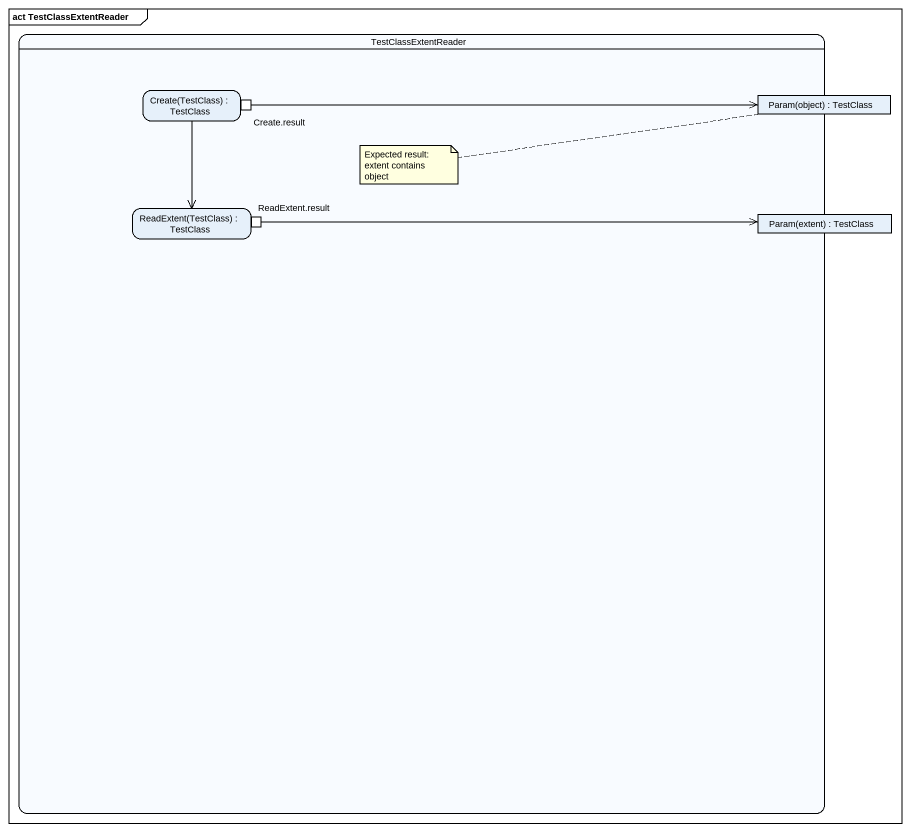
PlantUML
@startuml
mainframe act TestClassExtentReader
hide empty description
state TestClassExtentReader {
  state "Create(TestClass) : TestClass" as Create_TestClass {
    state "Create.result" as Create_result <<outputPin>>
  }
  state "Param(object) : TestClass" as Param_object <<object>>
  state "ReadExtent(TestClass) : TestClass" as ReadExtent_TestClass {
    state "ReadExtent.result" as ReadExtent_result <<outputPin>>
  }
  state "Param(extent) : TestClass" as Param_extent <<object>>
}
Create_TestClass --> ReadExtent_TestClass
Create_result -right-> Param_object
ReadExtent_result -right-> Param_extent
note left of Param_object
  Expected result:
  extent contains object
end note
@enduml
